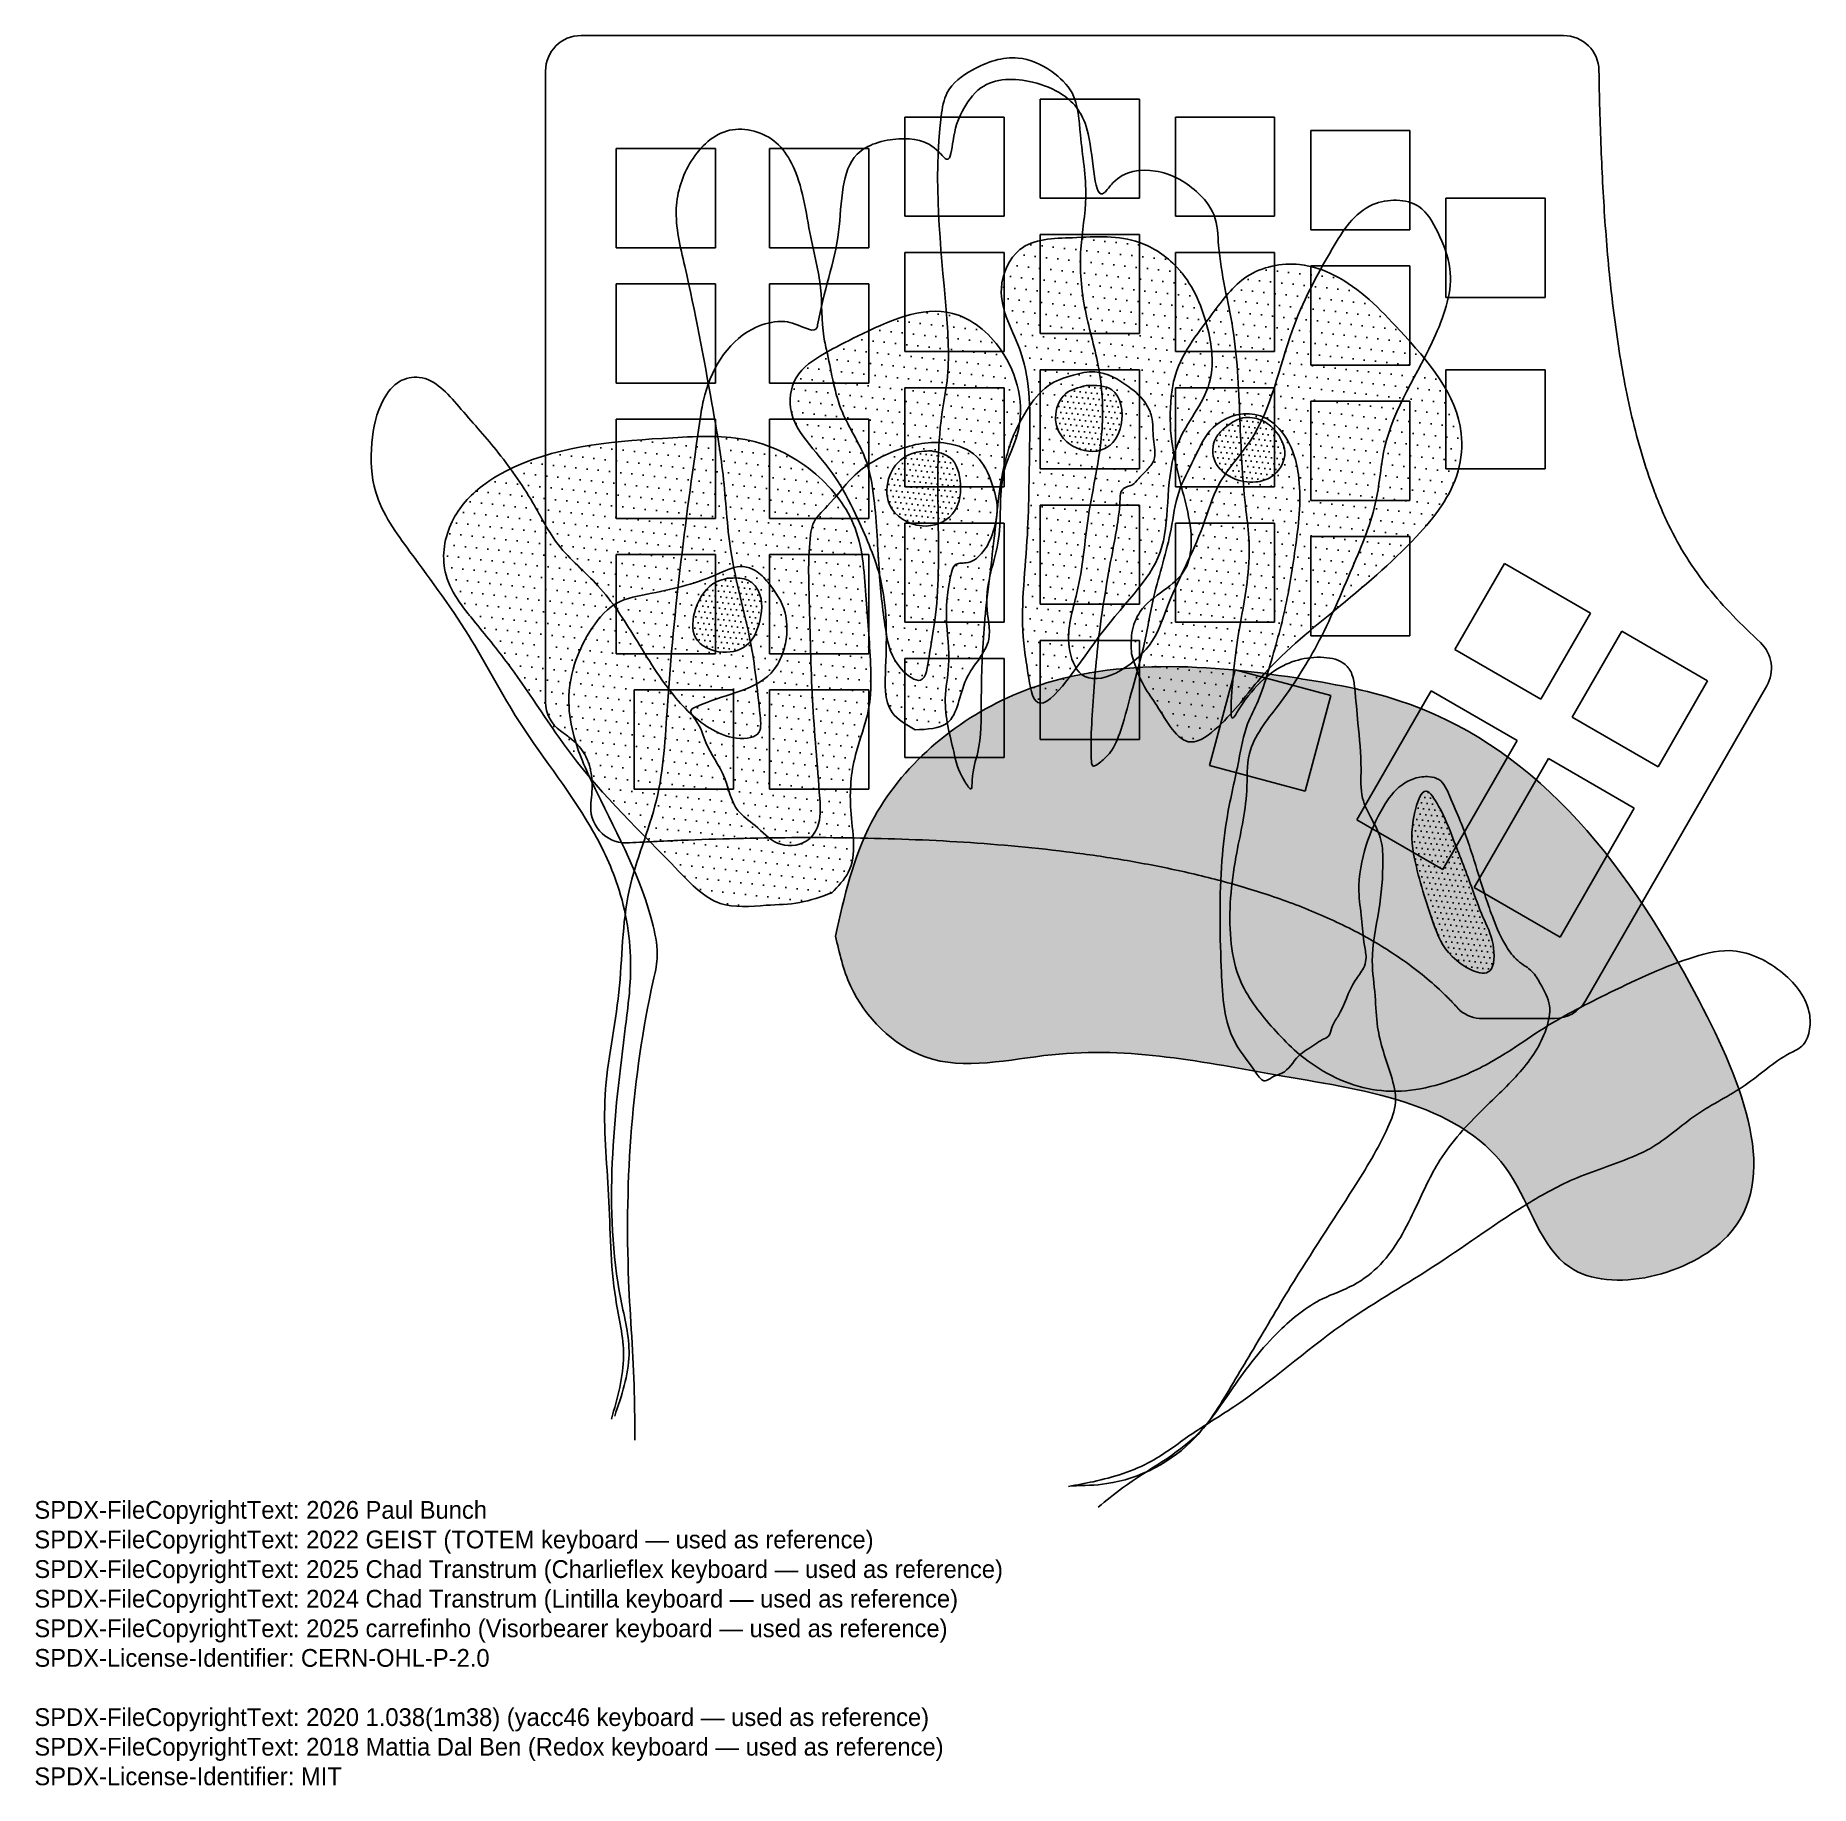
# Model space of a CAD drawing. Header units: metres. Extents: x 1 to 251, y -41 to 205.
import ezdxf

# ---------------------------------------------------------------- set-up
doc = ezdxf.new("R2010")
doc.units = ezdxf.units.M
doc.layers.add('00--Copyright', color=7, linetype='Continuous', plot=False)
for name, color, linetype in [('01--HAND-RED', 1, 'Continuous'), ('02-HAND-GRAY', 7, 'Continuous'), ('03-HAND-BLUE', 4, 'Continuous'), ('10--F-THUMB', 1, 'Continuous'), ('11--F-INDEX', 4, 'Continuous'), ('12--F-MIDDLE', 3, 'Continuous'), ('13--F-RING', 2, 'Continuous'), ('14--F-LITTLE', 6, 'Continuous'), ('25-REDOX', 7, 'Continuous')]:
    doc.layers.add(name, color=color, linetype=linetype)
pattern_1 = [(-6.1538, (-25.1229, 16.3042), (0.959352, 1.493264), [0, -1.5875])]
pattern_2 = [(-6.1538, (-25.12285, 16.30416), (0.4796762, 0.7466321), [0, -0.79375])]

msp = doc.modelspace()

# ---------------------------------------------------------------- hatches: boundary and pattern name
at = {"layer": '10--F-THUMB'}
h = msp.add_hatch(dxfattribs=at)
h.set_pattern_fill('DOTS', color=256, angle=-6.1538, style=0)
h.set_pattern_definition([(-6.1538, (-17.0059, 14.6843), (0.959352, 1.493264), [0, -1.5875])])
edge = h.paths.add_edge_path(flags=17)
edge.add_spline(control_points=[(113.83, 78.28), (114.38, 75.9), (114.92, 73.51), (115.96, 71.26), (118.01, 66.8), (121.97, 62.85), (126.45, 61.26), (131.97, 59.3), (138.28, 60.94), (144.31, 61.57), (155.35, 62.74), (165.5, 60.55), (176.84, 58.57), (188.92, 56.46), (202.34, 54.6), (208.8, 44.78), (211.68, 40.39), (213.17, 34.42), (217.18, 31.69), (223.04, 27.7), (234.27, 30.62), (239.44, 36.05), (247.03, 44.04), (241.55, 57.47), (235.45, 69.14), (224.49, 90.12), (211.55, 105.43), (193.07, 111.45), (188.54, 112.92), (183.67, 113.84), (178.73, 114.6), (165.27, 116.65), (151.22, 117.53), (138.85, 112.17), (130.56, 108.58), (123.04, 102.18), (118.91, 94.3), (116.32, 89.35), (115.08, 83.82), (113.83, 78.28)], knot_values=[0, 0, 0, 0, 7.341599, 7.341599, 7.341599, 21.827474, 21.827474, 21.827474, 39.693791, 39.693791, 39.693791, 72.359123, 72.359123, 72.359123, 107.16367, 107.16367, 107.16367, 122.711367, 122.711367, 122.711367, 145.389608, 145.389608, 145.389608, 178.717334, 178.717334, 178.717334, 238.600842, 238.600842, 238.600842, 253.283955, 253.283955, 253.283955, 293.234221, 293.234221, 293.234221, 320.01103, 320.01103, 320.01103, 336.817399, 336.817399, 336.817399, 336.817399], degree=3, periodic=1)
h = msp.add_hatch(dxfattribs=at)
h.set_pattern_fill('DOTS', color=256, scale=0.5, angle=-6.1538, style=0)
h.set_pattern_definition(pattern_2)
edge = h.paths.add_edge_path(flags=17)
edge.add_spline(control_points=[(200.76, 92.06), (200.24, 93.44), (199.72, 94.82), (198.76, 96.57), (198.22, 97.55), (197.55, 98.65), (196.97, 98.67), (196.24, 98.71), (195.68, 96.98), (195.36, 95.52), (194.78, 92.88), (194.98, 91.09), (195.38, 89.14), (195.98, 86.23), (197.02, 82.94), (198.05, 80.01), (198.62, 78.37), (199.19, 76.84), (200.69, 75.39), (202.27, 73.85), (204.9, 72.41), (205.96, 73.37), (206.67, 74.01), (206.68, 75.71), (206.42, 77.1), (206.14, 78.61), (205.54, 79.74), (205.01, 80.95), (204.42, 82.31), (203.91, 83.78), (203.38, 85.23), (202.54, 87.55), (201.65, 89.81), (200.76, 92.06)], knot_values=[0, 0, 0, 0, 4.923101, 4.923101, 4.923101, 7.690764, 7.690764, 7.690764, 11.237068, 11.237068, 11.237068, 17.615048, 17.615048, 17.615048, 27.126081, 27.126081, 27.126081, 32.448691, 32.448691, 32.448691, 38.093582, 38.093582, 38.093582, 41.849817, 41.849817, 41.849817, 45.956082, 45.956082, 45.956082, 50.534162, 50.534162, 50.534162, 57.85292, 57.85292, 57.85292, 57.85292], degree=3, periodic=1)
at = {"layer": '11--F-INDEX'}
h = msp.add_hatch(dxfattribs=at)
h.set_pattern_fill('DOTS', color=256, angle=-6.1538, style=0)
h.set_pattern_definition(pattern_1)
edge = h.paths.add_edge_path(flags=17)
edge.add_spline(control_points=[(155.51, 117.99), (156.03, 116.37), (156.55, 114.76), (157.33, 113.37), (157.84, 112.48), (158.45, 111.68), (159.07, 110.72), (160.46, 108.59), (161.92, 105.66), (163.87, 105.59), (165.09, 105.55), (166.51, 106.64), (167.71, 107.74), (170.17, 110.01), (171.75, 112.35), (173.64, 114.54), (176.63, 118), (180.42, 121.09), (184.12, 124.12), (188.15, 127.43), (192.06, 130.67), (195.64, 134.5), (198.17, 137.21), (200.53, 140.22), (201.51, 143.75), (201.98, 145.45), (202.13, 147.27), (201.94, 149.01), (201.34, 154.56), (197.28, 159.2), (193.3, 163.51), (190.47, 166.58), (187.67, 169.48), (184.12, 171.27), (182.59, 172.05), (180.92, 172.62), (179.18, 172.8), (176.61, 173.06), (173.87, 172.48), (171.77, 171.11), (169.78, 169.82), (168.36, 167.83), (166.89, 165.86), (164.7, 162.93), (162.4, 160.05), (161.52, 156.64), (161.32, 155.85), (161.19, 155.04), (161.11, 154.23), (160.88, 152.11), (160.92, 149.98), (161.19, 147.88), (161.61, 144.72), (162.58, 141.65), (163.29, 138.54), (163.67, 136.89), (163.98, 135.24), (163.93, 133.52), (163.89, 132.27), (163.66, 130.99), (163.09, 129.95), (161.73, 127.47), (158.43, 126.33), (156.75, 123.94), (156.14, 123.06), (155.74, 122.02), (155.58, 120.96), (155.42, 119.98), (155.47, 118.98), (155.51, 117.99)], knot_values=[0, 0, 0, 0, 4.964382, 4.964382, 4.964382, 8.133719, 8.133719, 8.133719, 15.157494, 15.157494, 15.157494, 19.556113, 19.556113, 19.556113, 28.582242, 28.582242, 28.582242, 42.774404, 42.774404, 42.774404, 58.282816, 58.282816, 58.282816, 69.231551, 69.231551, 69.231551, 74.513073, 74.513073, 74.513073, 91.394869, 91.394869, 91.394869, 103.416733, 103.416733, 103.416733, 108.590848, 108.590848, 108.590848, 116.190102, 116.190102, 116.190102, 123.357532, 123.357532, 123.357532, 134.028238, 134.028238, 134.028238, 136.472575, 136.472575, 136.472575, 142.821738, 142.821738, 142.821738, 152.394495, 152.394495, 152.394495, 157.455567, 157.455567, 157.455567, 161.118067, 161.118067, 161.118067, 169.85626, 169.85626, 169.85626, 173.059455, 173.059455, 173.059455, 176.030748, 176.030748, 176.030748, 176.030748], degree=3, periodic=1)
h = msp.add_hatch(dxfattribs=at)
h.set_pattern_fill('DOTS', color=256, scale=0.5, angle=-6.1538, style=0)
h.set_pattern_definition(pattern_2)
edge = h.paths.add_edge_path(flags=17)
edge.add_spline(control_points=[(168.87, 150.01), (168.29, 149.51), (167.72, 149.01), (167.37, 148.35), (166.86, 147.38), (166.83, 146.06), (167.29, 145.03), (167.75, 144), (168.7, 143.24), (169.74, 142.77), (170.77, 142.29), (171.9, 142.08), (173, 142.19), (173.79, 142.27), (174.56, 142.5), (175.23, 142.95), (176.22, 143.61), (176.97, 144.75), (177.09, 145.91), (177.22, 147.22), (176.54, 148.57), (175.61, 149.57), (175.01, 150.22), (174.31, 150.72), (173.5, 151.01), (172.67, 151.31), (171.73, 151.38), (170.9, 151.14), (170.16, 150.93), (169.51, 150.47), (168.87, 150.01)], knot_values=[0, 0, 0, 0, 2.232401, 2.232401, 2.232401, 5.553894, 5.553894, 5.553894, 8.888778, 8.888778, 8.888778, 12.19969, 12.19969, 12.19969, 14.553544, 14.553544, 14.553544, 18.045635, 18.045635, 18.045635, 21.996093, 21.996093, 21.996093, 24.550372, 24.550372, 24.550372, 27.156831, 27.156831, 27.156831, 29.481918, 29.481918, 29.481918, 29.481918], degree=3, periodic=1)
at = {"layer": '12--F-MIDDLE'}
h = msp.add_hatch(dxfattribs=at)
h.set_pattern_fill('DOTS', color=256, angle=-6.1538, style=0)
h.set_pattern_definition(pattern_1)
edge = h.paths.add_edge_path(flags=17)
edge.add_spline(control_points=[(140.83, 116.01), (141.11, 114.09), (141.39, 112.17), (141.99, 111.42), (143.6, 109.42), (147.51, 115.88), (150.93, 120.42), (155.1, 125.97), (158.55, 128.69), (159.8, 133.11), (160.99, 137.32), (160.19, 143.07), (162.07, 147.68), (163.29, 150.65), (165.61, 153.14), (166.47, 156.1), (167.2, 158.63), (166.85, 161.5), (166.14, 164.2), (165.33, 167.29), (164.02, 170.17), (161.88, 172.44), (160.43, 173.97), (158.59, 175.23), (156.64, 175.92), (153.71, 176.96), (150.55, 176.71), (147.21, 176.58), (144.52, 176.47), (141.72, 176.44), (139.8, 174.9), (138.28, 173.67), (137.32, 171.5), (137.19, 169.47), (136.99, 166.28), (138.87, 163.42), (139.93, 160.41), (141.38, 156.24), (141.24, 151.77), (141.17, 147.37), (141.09, 142.84), (141.09, 138.39), (140.8, 133.9), (140.5, 129.1), (139.88, 124.27), (140.35, 119.5), (140.47, 118.33), (140.65, 117.17), (140.83, 116.01)], knot_values=[0, 0, 0, 0, 4.739068, 4.739068, 4.739068, 17.429639, 17.429639, 17.429639, 32.902831, 32.902831, 32.902831, 47.655225, 47.655225, 47.655225, 57.153866, 57.153866, 57.153866, 65.257868, 65.257868, 65.257868, 74.529979, 74.529979, 74.529979, 80.827746, 80.827746, 80.827746, 90.28053, 90.28053, 90.28053, 97.873978, 97.873978, 97.873978, 103.892208, 103.892208, 103.892208, 113.358866, 113.358866, 113.358866, 126.459234, 126.459234, 126.459234, 139.93279, 139.93279, 139.93279, 154.341789, 154.341789, 154.341789, 157.85906, 157.85906, 157.85906, 157.85906], degree=3, periodic=1)
h = msp.add_hatch(dxfattribs=at)
h.set_pattern_fill('DOTS', color=256, scale=0.5, angle=-6.1538, style=0)
h.set_pattern_definition(pattern_2)
edge = h.paths.add_edge_path(flags=17)
edge.add_spline(control_points=[(149.11, 155.76), (148.05, 155.51), (146.99, 155.25), (146.22, 154.58), (145.32, 153.81), (144.81, 152.48), (144.82, 151.23), (144.83, 150.47), (145.02, 149.74), (145.38, 149.11), (145.81, 148.33), (146.47, 147.7), (147.27, 147.24), (148.62, 146.49), (150.36, 146.24), (151.67, 146.84), (152.89, 147.4), (153.72, 148.71), (154.04, 150.22), (154.42, 152.1), (154.02, 154.28), (152.75, 155.18), (151.83, 155.82), (150.47, 155.79), (149.11, 155.76)], knot_values=[0, 0, 0, 0, 3.123639, 3.123639, 3.123639, 6.754427, 6.754427, 6.754427, 8.950589, 8.950589, 8.950589, 11.609557, 11.609557, 11.609557, 16.020596, 16.020596, 16.020596, 20.155245, 20.155245, 20.155245, 25.271409, 25.271409, 25.271409, 28.955861, 28.955861, 28.955861, 28.955861], degree=3, periodic=1)
at = {"layer": '13--F-RING'}
h = msp.add_hatch(dxfattribs=at)
h.set_pattern_fill('DOTS', color=256, angle=-6.1538, style=0)
h.set_pattern_definition(pattern_1)
edge = h.paths.add_edge_path(flags=17)
edge.add_spline(control_points=[(125.03, 107.31), (126.76, 107.37), (128.49, 107.44), (129.55, 108.26), (131.1, 109.45), (131.23, 112.23), (132.24, 114.41), (133.22, 116.51), (135.01, 118.06), (135.41, 120.03), (135.7, 121.49), (135.23, 123.18), (135.14, 124.81), (134.97, 128.04), (136.33, 131.03), (136.79, 134.18), (137.26, 137.42), (136.78, 140.84), (137.64, 143.95), (138.11, 145.66), (138.99, 147.27), (139.46, 149), (140.51, 152.87), (139.53, 157.32), (137.11, 160.8), (135.4, 163.26), (132.98, 165.23), (130.33, 165.92), (126.03, 167.04), (121.13, 164.78), (116.92, 162.71), (115.32, 161.93), (113.82, 161.18), (112.29, 160.29), (110.75, 159.4), (109.17, 158.38), (108.3, 156.87), (107.48, 155.46), (107.26, 153.61), (107.63, 151.99), (108.08, 150.05), (109.36, 148.44), (110.64, 146.88), (111.87, 145.38), (113.09, 143.93), (114.12, 142.34), (115.23, 140.66), (116.12, 138.83), (116.98, 136.97), (118.25, 134.22), (119.46, 131.41), (120.15, 128.56), (121.1, 124.62), (121.08, 120.61), (120.89, 116.16), (120.79, 113.83), (120.65, 111.39), (121.82, 109.75), (122.55, 108.73), (123.79, 108.02), (125.03, 107.31)], knot_values=[0, 0, 0, 0, 4.626797, 4.626797, 4.626797, 11.339384, 11.339384, 11.339384, 17.790293, 17.790293, 17.790293, 22.573582, 22.573582, 22.573582, 32.08705, 32.08705, 32.08705, 41.899876, 41.899876, 41.899876, 47.257968, 47.257968, 47.257968, 59.294506, 59.294506, 59.294506, 67.790431, 67.790431, 67.790431, 81.581935, 81.581935, 81.581935, 86.803885, 86.803885, 86.803885, 92.061591, 92.061591, 92.061591, 96.984782, 96.984782, 96.984782, 102.917478, 102.917478, 102.917478, 108.637147, 108.637147, 108.637147, 114.722588, 114.722588, 114.722588, 123.712856, 123.712856, 123.712856, 136.133883, 136.133883, 136.133883, 142.610411, 142.610411, 142.610411, 146.638641, 146.638641, 146.638641, 146.638641], degree=3, periodic=1)
h = msp.add_hatch(dxfattribs=at)
h.set_pattern_fill('DOTS', color=256, scale=0.5, angle=-6.1538, style=0)
h.set_pattern_definition(pattern_2)
edge = h.paths.add_edge_path(flags=17)
edge.add_spline(control_points=[(127.34, 146.57), (126.41, 146.53), (125.49, 146.49), (124.62, 146.2), (124.03, 146), (123.46, 145.67), (122.98, 145.25), (122.31, 144.68), (121.81, 143.94), (121.48, 143.11), (120.97, 141.81), (120.9, 140.29), (121.45, 139.04), (122.19, 137.35), (124.08, 136.13), (126.02, 136), (127.64, 135.89), (129.31, 136.52), (130.28, 137.65), (131.21, 138.73), (131.51, 140.26), (131.43, 141.84), (131.36, 143.33), (130.95, 144.85), (129.94, 145.64), (129.26, 146.17), (128.3, 146.37), (127.34, 146.57)], knot_values=[0, 0, 0, 0, 2.73792, 2.73792, 2.73792, 4.638552, 4.638552, 4.638552, 7.249852, 7.249852, 7.249852, 11.322383, 11.322383, 11.322383, 16.813388, 16.813388, 16.813388, 21.383708, 21.383708, 21.383708, 25.730194, 25.730194, 25.730194, 29.804756, 29.804756, 29.804756, 32.573625, 32.573625, 32.573625, 32.573625], degree=3, periodic=1)
at = {"layer": '14--F-LITTLE'}
h = msp.add_hatch(dxfattribs=at)
h.set_pattern_fill('DOTS', color=256, angle=-6.1538, style=0)
h.set_pattern_definition(pattern_1)
edge = h.paths.add_edge_path(flags=17)
edge.add_spline(control_points=[(113.3, 84.35), (114.2, 85.27), (115.1, 86.18), (115.64, 87.24), (116.92, 89.71), (116.21, 92.94), (115.99, 95.98), (115.8, 98.69), (116.01, 101.26), (116.65, 103.76), (117.21, 105.93), (118.09, 108.05), (118.5, 110.25), (118.84, 112.1), (118.85, 114.01), (118.79, 115.89), (118.68, 119.16), (118.37, 122.36), (118.15, 125.64), (117.91, 129.04), (117.77, 132.53), (116.59, 135.67), (115.49, 138.58), (113.5, 141.2), (111.08, 143.28), (108.38, 145.61), (105.15, 147.27), (101.77, 148.03), (98.27, 148.82), (94.61, 148.63), (90.93, 148.42), (83.22, 147.97), (75.43, 147.43), (68.55, 144.27), (67, 143.55), (65.49, 142.71), (64.12, 141.66), (62.36, 140.32), (60.84, 138.64), (59.85, 136.62), (58.79, 134.44), (58.37, 131.86), (58.87, 129.56), (59.46, 126.87), (61.34, 124.58), (63.14, 122.37), (64.83, 120.29), (66.47, 118.29), (68.02, 116.19), (70.98, 112.16), (73.64, 107.77), (76.66, 103.81), (81.11, 97.96), (86.34, 93.03), (91.73, 87.43), (93.53, 85.56), (95.34, 83.62), (97.6, 82.87), (99.57, 82.21), (101.87, 82.47), (104.09, 82.6), (105.71, 82.69), (107.28, 82.71), (108.81, 83), (110.33, 83.28), (111.81, 83.81), (113.3, 84.35)], knot_values=[0, 0, 0, 0, 3.719182, 3.719182, 3.719182, 12.470269, 12.470269, 12.470269, 20.279071, 20.279071, 20.279071, 27.026741, 27.026741, 27.026741, 32.676467, 32.676467, 32.676467, 42.440478, 42.440478, 42.440478, 52.595316, 52.595316, 52.595316, 61.992264, 61.992264, 61.992264, 72.440683, 72.440683, 72.440683, 83.284123, 83.284123, 83.284123, 106.049544, 106.049544, 106.049544, 111.18846, 111.18846, 111.18846, 117.790237, 117.790237, 117.790237, 124.917015, 124.917015, 124.917015, 133.279444, 133.279444, 133.279444, 141.155963, 141.155963, 141.155963, 156.255034, 156.255034, 156.255034, 178.508143, 178.508143, 178.508143, 185.946999, 185.946999, 185.946999, 192.441887, 192.441887, 192.441887, 197.178849, 197.178849, 197.178849, 201.86754, 201.86754, 201.86754, 201.86754], degree=3, periodic=1)
h = msp.add_hatch(dxfattribs=at)
h.set_pattern_fill('DOTS', color=256, scale=0.5, angle=-6.1538, style=0)
h.set_pattern_definition(pattern_2)
edge = h.paths.add_edge_path(flags=17)
edge.add_spline(control_points=[(98.61, 128.63), (98.08, 128.5), (97.54, 128.37), (97.06, 128.14), (95.63, 127.47), (94.68, 125.97), (94.14, 124.31), (93.68, 122.92), (93.51, 121.41), (94.12, 120.29), (94.79, 119.07), (96.39, 118.3), (97.96, 118.22), (99.35, 118.14), (100.72, 118.6), (101.62, 119.48), (102.35, 120.2), (102.77, 121.19), (103.07, 122.23), (103.51, 123.78), (103.67, 125.45), (102.98, 126.84), (102.72, 127.36), (102.35, 127.83), (101.87, 128.15), (101.5, 128.39), (101.07, 128.53), (100.63, 128.61), (99.97, 128.73), (99.29, 128.68), (98.61, 128.63)], knot_values=[0, 0, 0, 0, 1.6316, 1.6316, 1.6316, 6.451152, 6.451152, 6.451152, 10.467811, 10.467811, 10.467811, 14.830352, 14.830352, 14.830352, 18.702908, 18.702908, 18.702908, 21.806789, 21.806789, 21.806789, 26.418488, 26.418488, 26.418488, 28.132694, 28.132694, 28.132694, 29.452027, 29.452027, 29.452027, 31.471535, 31.471535, 31.471535, 31.471535], degree=3, periodic=1)

# ---------------------------------------------------------------- linework, layer by layer
at = {"layer": '01--HAND-RED'}
msp.add_spline([(82.74, 10.7), (84.76, 19.36), (83.61, 27.14), (84.28, 65.66), (84.99, 73.9), (83.14, 85.44), (79.34, 93.64), (68.75, 109.32), (62.65, 119.82), (53.91, 132.38), (49.1, 140.75), (48.54, 147.69), (50.2, 153.81), (52.46, 156.34), (55.21, 156.91), (60.8, 152.81), (66.03, 146.7), (71.21, 139.27), (74.83, 133.33), (80.38, 127.59), (85.6, 120.28), (91.37, 111.77), (97.44, 106.85), (101.45, 106.15), (102.86, 106.69), (103.22, 109.3), (101.84, 119.78), (99.09, 132.51), (98, 143.18), (96.43, 153.22), (92.6, 172.59), (91.42, 180.74), (93.53, 187.36), (98.92, 191.7), (105.49, 189.95), (107.63, 187.09), (110.36, 176.65), (111.73, 169.54), (112.2, 162.63), (112.69, 160.25), (114.8, 152.02), (117.98, 145.6), (119.25, 139.88), (120.01, 129.37), (120.95, 121.04), (123.1, 115.87), (125.81, 114.3), (127.02, 117.61), (127.83, 122.67), (128.3, 136.63), (128.83, 151.74), (129.54, 156.43), (129.41, 166.43), (128.72, 193.66), (129.58, 197.02), (133.1, 200.18), (139.56, 201.87), (144.29, 199.96), (147.14, 196.95), (148.32, 191.06), (149.08, 182.31), (148.38, 174.99), (149.02, 166.32), (150.94, 158), (151.33, 149.19), (149.46, 137.42), (147.83, 126.59), (146.74, 118.93), (148.49, 115.1), (158.03, 119.23), (160.43, 124.29), (165.6, 136.08), (167.83, 141.83), (172.22, 147.96), (178.14, 163.49), (183.79, 175.03), (189.52, 181.24), (195.97, 180.95), (198.64, 177.35), (200.35, 172.2), (198.33, 162.9), (191.16, 147.02), (189.98, 139.74), (186.62, 130.16), (181.61, 119.21), (176.2, 110.78), (172.13, 103.98), (171.74, 98.73), (170.22, 89.4), (169.5, 77.84), (170.57, 72.67), (174.86, 65.98), (180.82, 60.36), (190.7, 56.51), (201.59, 58.36), (208.15, 61.74), (213.05, 64.98), (222.25, 70), (233.98, 75.09), (239.72, 76.22), (246.89, 73.32), (250.91, 67.66), (251, 65.18), (250.1, 62.98), (248.22, 61.77), (241.92, 57.28), (235.08, 53.12), (228.48, 48.34), (225.96, 47.15), (217.79, 44.05), (210.74, 40.25), (197.73, 31.55), (185.14, 23.52), (169.92, 12.01), (163.75, 8), (158.32, 4.36), (150.12, 1.47), (146.65, 0.8)], degree=3, dxfattribs=at)
at = {"layer": '02-HAND-GRAY'}
msp.add_spline([(82.27, 10.26), (83.99, 19.2), (82.89, 27.19), (81.88, 41.79), (81.4, 55.87), (83.33, 70.36), (84.78, 84.69), (88.62, 97.39), (90.17, 110.71), (94.78, 151.04), (95.25, 153.73), (102.13, 163.71), (105.7, 164.78), (108.58, 164.26), (111.22, 163.89), (111.32, 164.3), (114.27, 177.4), (114.93, 183.76), (116.88, 188.34), (119.45, 189.86), (122.77, 190.48), (128.37, 188.67), (129.54, 187.61), (130.39, 190.23), (131.66, 194.32), (134.32, 197.67), (141.59, 198.48), (145.79, 196.71), (149.4, 191.22), (151.71, 182.93), (152.9, 184.31), (158.88, 185.96), (164.65, 183.09), (167.14, 179.73), (167.78, 175.47), (169.79, 163.67), (170.81, 150.19), (171.63, 138.2), (172.08, 133.78), (171.78, 128.09), (169.57, 111.19), (169.77, 108.96), (170.59, 110.1), (172.01, 112.15), (175.7, 115.65), (182.58, 117.49), (185.59, 116.51), (186.56, 115.11), (186.94, 113.18), (187.4, 108.22), (187.84, 101.8), (188.06, 97.69), (189.35, 94.71), (190.54, 92.15), (190.91, 88.97), (190.34, 81.87), (189.42, 74.74), (189.82, 69.83), (190.17, 65.45), (192.06, 58.63), (192.7, 54.89), (191.62, 51.36), (186.78, 42.79), (177.91, 28.92), (172.33, 19.55), (169.87, 15.43), (164.5, 7.69), (152.02, 1.19), (147.14, 0.89)], degree=3, dxfattribs=at)
at = {"layer": '03-HAND-BLUE'}
msp.add_spline([(85.57, 7.33), (85.5, 14.08), (84.71, 29.74), (85.12, 51.34), (88.18, 71.98), (88.72, 75.12), (88.16, 79.7), (80.21, 98.54), (77.21, 105.69), (76.31, 110.54), (77.1, 116.55), (79.1, 120.9), (82.85, 125.02), (87.98, 126.53), (97.49, 129.34), (100.84, 130.29), (102.53, 129.71), (104.34, 128.05), (106.73, 123.78), (106.93, 120.35), (106.36, 118), (104.77, 115.29), (99.82, 112.56), (94.21, 110.55), (93.49, 110.09), (94.14, 108.69), (95.6, 105.52), (98.2, 100.54), (100.1, 95.94), (102.5, 93.83), (105.66, 91.37), (109.7, 91.63), (111.29, 93.6), (111.62, 97.64), (110.59, 111.56), (110.15, 125.43), (110.32, 134.73), (110.65, 136.24), (112.68, 138.77), (116.27, 142.89), (122.53, 146.68), (129.55, 147.63), (133.69, 145.79), (135.86, 141.99), (136.61, 138.44), (135.89, 134.75), (134.4, 132.11), (132.23, 130.8), (131.35, 130.76), (130.69, 130.51), (130.18, 129.45), (129.45, 123.18), (129.77, 116.31), (129.29, 111.71), (130.48, 104.23), (132.03, 100.04), (132.92, 98.99), (133.09, 100.18), (133.87, 104.14), (134.36, 111.31), (134.81, 122.21), (136.18, 134.3), (137.65, 144.73), (138.5, 147.66), (140.78, 152.31), (143.79, 155.73), (147.3, 157.24), (150.35, 157.68), (155.13, 155.59), (157.57, 153.15), (158.34, 151.41), (158.6, 148.25), (158.64, 145.23), (157.69, 143.87), (156.57, 142.7), (155.54, 141.76), (154.41, 141.26), (154.24, 141.1), (153.92, 139.84), (152.87, 132.54), (150.84, 119.72), (149.95, 108.73), (149.85, 103.25), (150.07, 102.23), (151.35, 102.94), (152.53, 104.11), (154, 107.25), (155.68, 113.22), (157.19, 118.91), (158.67, 126.06), (161.09, 135.55), (162.16, 140.73), (164.31, 145.42), (167, 149.84), (170.91, 151.72), (174.03, 151.36), (175.95, 150.06), (178.19, 146.56), (179.01, 143.23), (179.18, 138.35), (178.65, 133.36), (177.1, 124.18), (174.72, 115.42), (173.33, 111.39), (171.87, 108.16), (170.62, 102.99), (169.01, 95.18), (168.25, 88.87), (168.14, 73.95), (169.81, 63.88), (173.08, 58.99), (174.3, 57.88), (175.34, 58.41), (176.7, 58.97), (179.07, 61.39), (181.34, 63.02), (182.39, 63.69), (183.26, 64.2), (183.73, 65.42), (184.56, 66.92), (187.03, 72.04), (188.18, 73.76), (188.53, 74.96), (188.31, 76.96), (187.9, 80.75), (187.54, 84.58), (188.58, 91.07), (190.98, 96.44), (193.56, 99.53), (195.35, 100.45), (197.47, 100.7), (198.78, 100.31), (200.33, 97.92), (201.81, 94.44), (203.99, 88.22), (205.38, 83.76), (206.47, 80.67), (208.3, 76.79), (209.92, 74.82), (211.93, 73.26), (213.07, 71.61), (214.36, 68.48), (213.9, 65.19), (210.24, 59.16), (204.98, 53.86), (198.94, 46.71), (195.57, 40.12), (190.57, 32.06), (186.76, 29.15), (182.43, 27.21), (176.35, 22.71), (169.78, 14.68), (164.92, 8.27), (154.27, 0.6), (150.84, -2.13)], degree=3, dxfattribs=at)
at = {"layer": '10--F-THUMB'}
for points in [[(113.83, 78.28), (115.96, 71.26), (126.45, 61.26), (144.31, 61.57), (176.84, 58.57), (208.8, 44.78), (217.18, 31.69), (239.44, 36.05), (235.45, 69.14), (193.07, 111.45), (178.73, 114.6), (138.85, 112.17), (118.91, 94.3), (113.83, 78.28)], [(200.76, 92.06), (203.38, 85.23), (205.01, 80.95), (206.42, 77.1), (205.96, 73.37), (200.69, 75.39), (198.05, 80.01), (195.38, 89.14), (195.36, 95.52), (196.97, 98.67), (198.76, 96.57), (200.76, 92.06)]]:
    msp.add_spline(points, degree=3, dxfattribs=at)
at = {"layer": '11--F-INDEX'}
for points in [[(155.51, 117.99), (157.33, 113.37), (159.07, 110.72), (163.87, 105.59), (167.71, 107.74), (173.64, 114.54), (184.12, 124.12), (195.64, 134.5), (201.51, 143.75), (201.94, 149.01), (193.3, 163.51), (184.12, 171.27), (179.18, 172.8), (171.77, 171.11), (166.89, 165.86), (161.52, 156.64), (161.11, 154.23), (161.19, 147.88), (163.29, 138.54), (163.93, 133.52), (163.09, 129.95), (156.75, 123.94), (155.58, 120.96), (155.51, 117.99)], [(168.87, 150.01), (167.37, 148.35), (167.29, 145.03), (169.74, 142.77), (173, 142.19), (175.23, 142.95), (177.09, 145.91), (175.61, 149.57), (173.5, 151.01), (170.9, 151.14), (168.87, 150.01)]]:
    msp.add_spline(points, degree=3, dxfattribs=at)
at = {"layer": '12--F-MIDDLE'}
for points in [[(140.83, 116.01), (141.99, 111.42), (150.93, 120.42), (159.8, 133.11), (162.07, 147.68), (166.47, 156.1), (166.14, 164.2), (161.88, 172.44), (156.64, 175.92), (147.21, 176.58), (139.8, 174.9), (137.19, 169.47), (139.93, 160.41), (141.17, 147.37), (140.8, 133.9), (140.35, 119.5), (140.83, 116.01)], [(149.11, 155.76), (146.22, 154.58), (144.82, 151.23), (145.38, 149.11), (147.27, 147.24), (151.67, 146.84), (154.04, 150.22), (152.75, 155.18), (149.11, 155.76)]]:
    msp.add_spline(points, degree=3, dxfattribs=at)
at = {"layer": '13--F-RING'}
for points in [[(125.03, 107.31), (129.55, 108.26), (132.24, 114.41), (135.41, 120.03), (135.14, 124.81), (136.79, 134.18), (137.64, 143.95), (139.46, 149), (137.11, 160.8), (130.33, 165.92), (116.92, 162.71), (112.29, 160.29), (108.3, 156.87), (107.63, 151.99), (110.64, 146.88), (114.12, 142.34), (116.98, 136.97), (120.15, 128.56), (120.89, 116.16), (121.82, 109.75), (125.03, 107.31)], [(127.34, 146.57), (124.62, 146.2), (122.98, 145.25), (121.48, 143.11), (121.45, 139.04), (126.02, 136), (130.28, 137.65), (131.43, 141.84), (129.94, 145.64), (127.34, 146.57)]]:
    msp.add_spline(points, degree=3, dxfattribs=at)
at = {"layer": '14--F-LITTLE'}
for points in [[(113.3, 84.35), (115.64, 87.24), (115.99, 95.98), (116.65, 103.76), (118.5, 110.25), (118.79, 115.89), (118.15, 125.64), (116.59, 135.67), (111.08, 143.28), (101.77, 148.03), (90.93, 148.42), (68.55, 144.27), (64.12, 141.66), (59.85, 136.62), (58.87, 129.56), (63.14, 122.37), (68.02, 116.19), (76.66, 103.81), (91.73, 87.43), (97.6, 82.87), (104.09, 82.6), (108.81, 83), (113.3, 84.35)], [(98.61, 128.63), (97.06, 128.14), (94.14, 124.31), (94.12, 120.29), (97.96, 118.22), (101.62, 119.48), (103.07, 122.23), (102.98, 126.84), (101.87, 128.15), (100.63, 128.61), (98.61, 128.63)]]:
    msp.add_spline(points, degree=3, dxfattribs=at)
at = {"layer": '25-REDOX', "linetype": 'Continuous'}
for p, q in [((78.01, 205.04, 4.45), (216.34, 205.04, 4.45)), ((73.01, 111.22, 4.45), (73.01, 200.04, 4.45)), ((156.62, 196.1, 4.45), (142.65, 196.1, 4.45)), ((142.65, 196.1, 4.45), (142.65, 182.13, 4.45)), ((156.62, 182.13, 4.45), (156.62, 196.1, 4.45)), ((137.57, 193.56, 4.45), (123.6, 193.56, 4.45)), ((123.6, 193.56, 4.45), (123.6, 179.59, 4.45)), ((137.57, 179.59, 4.45), (137.57, 193.56, 4.45)), ((175.67, 193.56, 4.45), (161.7, 193.56, 4.45)), ((161.7, 193.56, 4.45), (161.7, 179.59, 4.45)), ((175.67, 179.59, 4.45), (175.67, 193.56, 4.45)), ((194.72, 191.66, 4.45), (180.75, 191.66, 4.45)), ((180.75, 191.66, 4.45), (180.75, 177.69, 4.45)), ((194.72, 177.69, 4.45), (194.72, 191.66, 4.45)), ((96.93, 189.12, 4.45), (82.96, 189.12, 4.45)), ((82.96, 189.12, 4.45), (82.96, 175.15, 4.45)), ((96.93, 175.15, 4.45), (96.93, 189.12, 4.45)), ((118.52, 189.12, 4.45), (104.55, 189.12, 4.45)), ((104.55, 189.12, 4.45), (104.55, 175.15, 4.45)), ((118.52, 175.15, 4.45), (118.52, 189.12, 4.45)), ((142.65, 182.13, 4.45), (156.62, 182.13, 4.45)), ((213.77, 182.13, 4.45), (199.8, 182.13, 4.45)), ((199.8, 182.13, 4.45), (199.8, 168.16, 4.45)), ((213.77, 168.16, 4.45), (213.77, 182.13, 4.45)), ((123.6, 179.59, 4.45), (137.57, 179.59, 4.45)), ((161.7, 179.59, 4.45), (175.67, 179.59, 4.45)), ((180.75, 177.69, 4.45), (194.72, 177.69, 4.45)), ((82.96, 175.15, 4.45), (96.93, 175.15, 4.45)), ((104.55, 175.15, 4.45), (118.52, 175.15, 4.45)), ((156.62, 177.05, 4.45), (142.65, 177.05, 4.45)), ((142.65, 177.05, 4.45), (142.65, 163.08, 4.45)), ((156.62, 163.08, 4.45), (156.62, 177.05, 4.45)), ((137.57, 174.51, 4.45), (123.6, 174.51, 4.45)), ((123.6, 174.51, 4.45), (123.6, 160.54, 4.45)), ((137.57, 160.54, 4.45), (137.57, 174.51, 4.45)), ((175.67, 174.51, 4.45), (161.7, 174.51, 4.45)), ((161.7, 174.51, 4.45), (161.7, 160.54, 4.45)), ((175.67, 160.54, 4.45), (175.67, 174.51, 4.45)), ((194.72, 172.61, 4.45), (180.75, 172.61, 4.45)), ((180.75, 172.61, 4.45), (180.75, 158.64, 4.45)), ((194.72, 158.64, 4.45), (194.72, 172.61, 4.45)), ((96.93, 170.07, 4.45), (82.96, 170.07, 4.45)), ((82.96, 170.07, 4.45), (82.96, 156.1, 4.45)), ((96.93, 156.1, 4.45), (96.93, 170.07, 4.45)), ((118.52, 170.07, 4.45), (104.55, 170.07, 4.45)), ((104.55, 170.07, 4.45), (104.55, 156.1, 4.45)), ((118.52, 156.1, 4.45), (118.52, 170.07, 4.45)), ((199.8, 168.16, 4.45), (213.77, 168.16, 4.45)), ((142.65, 163.08, 4.45), (156.62, 163.08, 4.45)), ((123.6, 160.54, 4.45), (137.57, 160.54, 4.45)), ((161.7, 160.54, 4.45), (175.67, 160.54, 4.45)), ((156.62, 158, 4.45), (142.65, 158, 4.45)), ((142.65, 158, 4.45), (142.65, 144.03, 4.45)), ((156.62, 144.03, 4.45), (156.62, 158, 4.45)), ((180.75, 158.64, 4.45), (194.72, 158.64, 4.45)), ((199.8, 158, 4.45), (199.8, 144.03, 4.45)), ((213.77, 158, 4.45), (199.8, 158, 4.45)), ((213.77, 144.03, 4.45), (213.77, 158, 4.45)), ((82.96, 156.1, 4.45), (96.93, 156.1, 4.45)), ((104.55, 156.1, 4.45), (118.52, 156.1, 4.45)), ((137.57, 155.46, 4.45), (123.6, 155.46, 4.45)), ((123.6, 155.46, 4.45), (123.6, 141.49, 4.45)), ((137.57, 141.49, 4.45), (137.57, 155.46, 4.45)), ((175.67, 155.46, 4.45), (161.7, 155.46, 4.45)), ((161.7, 155.46, 4.45), (161.7, 141.49, 4.45)), ((175.67, 141.49, 4.45), (175.67, 155.46, 4.45)), ((194.72, 153.56, 4.45), (180.75, 153.56, 4.45)), ((180.75, 153.56, 4.45), (180.75, 139.59, 4.45)), ((194.72, 139.59, 4.45), (194.72, 153.56, 4.45)), ((96.93, 151.02, 4.45), (82.96, 151.02, 4.45)), ((82.96, 151.02, 4.45), (82.96, 137.05, 4.45)), ((96.93, 137.05, 4.45), (96.93, 151.02, 4.45)), ((118.52, 151.02, 4.45), (104.55, 151.02, 4.45)), ((104.55, 151.02, 4.45), (104.55, 137.05, 4.45)), ((118.52, 137.05, 4.45), (118.52, 151.02, 4.45)), ((142.65, 144.03, 4.45), (156.62, 144.03, 4.45)), ((199.8, 144.03, 4.45), (213.77, 144.03, 4.45)), ((123.6, 141.49, 4.45), (137.57, 141.49, 4.45)), ((161.7, 141.49, 4.45), (175.67, 141.49, 4.45)), ((156.62, 138.95, 4.45), (142.65, 138.95, 4.45)), ((142.65, 138.95, 4.45), (142.65, 124.98, 4.45)), ((156.62, 124.98, 4.45), (156.62, 138.95, 4.45)), ((180.75, 139.59, 4.45), (194.72, 139.59, 4.45)), ((82.96, 137.05, 4.45), (96.93, 137.05, 4.45)), ((104.55, 137.05, 4.45), (118.52, 137.05, 4.45)), ((137.57, 136.41, 4.45), (123.6, 136.41, 4.45)), ((123.6, 136.41, 4.45), (123.6, 122.44, 4.45)), ((137.57, 122.44, 4.45), (137.57, 136.41, 4.45)), ((175.67, 136.41, 4.45), (161.7, 136.41, 4.45)), ((161.7, 136.41, 4.45), (161.7, 122.44, 4.45)), ((175.67, 122.44, 4.45), (175.67, 136.41, 4.45)), ((194.72, 134.51, 4.45), (180.75, 134.51, 4.45)), ((180.75, 134.51, 4.45), (180.75, 120.54, 4.45)), ((194.72, 120.54, 4.45), (194.72, 134.51, 4.45)), ((96.93, 131.97, 4.45), (82.96, 131.97, 4.45)), ((82.96, 131.97, 4.45), (82.96, 118, 4.45)), ((96.93, 118, 4.45), (96.93, 131.97, 4.45)), ((118.52, 131.97, 4.45), (104.55, 131.97, 4.45)), ((104.55, 131.97, 4.45), (104.55, 118, 4.45)), ((118.52, 118, 4.45), (118.52, 131.97, 4.45)), ((208.04, 130.72, 4.45), (201.05, 118.62, 4.45)), ((220.13, 123.73, 4.45), (208.04, 130.72, 4.45)), ((142.65, 124.98, 4.45), (156.62, 124.98, 4.45)), ((213.15, 111.63, 4.45), (220.13, 123.73, 4.45)), ((123.6, 122.44, 4.45), (137.57, 122.44, 4.45)), ((161.7, 122.44, 4.45), (175.67, 122.44, 4.45)), ((180.75, 120.54, 4.45), (194.72, 120.54, 4.45)), ((224.54, 121.19, 4.45), (217.56, 109.09, 4.45)), ((236.64, 114.2, 4.45), (224.54, 121.19, 4.45)), ((82.96, 118, 4.45), (96.93, 118, 4.45)), ((104.55, 118, 4.45), (118.52, 118, 4.45)), ((156.62, 119.9, 4.45), (142.65, 119.9, 4.45)), ((142.65, 119.9, 4.45), (142.65, 105.93, 4.45)), ((156.62, 105.93, 4.45), (156.62, 119.9, 4.45)), ((201.05, 118.62, 4.45), (213.15, 111.63, 4.45)), ((137.57, 117.36, 4.45), (123.6, 117.36, 4.45)), ((123.6, 117.36, 4.45), (123.6, 103.39, 4.45)), ((137.57, 103.39, 4.45), (137.57, 117.36, 4.45)), ((170.09, 115.76, 4.45), (166.48, 102.26, 4.45)), ((183.59, 112.14, 4.45), (170.09, 115.76, 4.45)), ((99.47, 112.92, 4.45), (85.5, 112.92, 4.45)), ((85.5, 112.92, 4.45), (85.5, 98.95, 4.45)), ((99.47, 98.95, 4.45), (99.47, 112.92, 4.45)), ((118.52, 112.92, 4.45), (104.55, 112.92, 4.45)), ((104.55, 112.92, 4.45), (104.55, 98.95, 4.45)), ((118.52, 98.95, 4.45), (118.52, 112.92, 4.45)), ((197.71, 112.79, 4.45), (187.25, 94.63, 4.45)), ((209.81, 105.81, 4.45), (197.71, 112.79, 4.45)), ((244.96, 113.48, 4.45), (219.43, 69.17, 4.45)), ((229.66, 102.11, 4.45), (236.64, 114.2, 4.45)), ((179.97, 98.65, 4.45), (183.59, 112.14, 4.45)), ((217.56, 109.09, 4.45), (229.66, 102.11, 4.45)), ((142.65, 105.93, 4.45), (156.62, 105.93, 4.45)), ((199.35, 87.65, 4.45), (209.81, 105.81, 4.45)), ((123.6, 103.39, 4.45), (137.57, 103.39, 4.45)), ((214.22, 103.26, 4.45), (203.76, 85.11, 4.45)), ((226.31, 96.28, 4.45), (214.22, 103.26, 4.45)), ((166.48, 102.26, 4.45), (179.97, 98.65, 4.45)), ((85.5, 98.95, 4.45), (99.47, 98.95, 4.45)), ((104.55, 98.95, 4.45), (118.52, 98.95, 4.45)), ((215.86, 78.12, 4.45), (226.31, 96.28, 4.45)), ((187.25, 94.63, 4.45), (199.35, 87.65, 4.45)), ((203.76, 85.11, 4.45), (215.86, 78.12, 4.45)), ((215.09, 66.66, 4.45), (204.93, 66.66, 4.45))]:
    msp.add_line(p, q, dxfattribs=at)
for centre, start, end in [((78.01, 200.04, 4.45), 90, 180), ((216.34, 200.04, 4.45), 0.8226, 90), ((240.63, 115.97, 4.45), -29.9524, 46.3812), ((78.01, 111.22, 4.45), 180, -125.3051), ((84.36, 96.38, 4.45), 172.8184, -90.5045), ((204.93, 71.66, 4.45), -129.2282, -90), ((215.09, 71.66, 4.45), -90, -29.9524)]:
    msp.add_arc(centre, 5, start, end, dxfattribs=at)
for points, knots in [([(221.34, 200.11, 4.45), (221.4, 196.45, 4.45), (221.49, 192.8, 4.45), (221.78, 185.51, 4.45), (221.97, 181.87, 4.45), (222.5, 174.6, 4.45), (222.83, 170.98, 4.45), (223.48, 165.57, 4.45), (223.72, 163.76, 4.45), (224.25, 160.17, 4.45), (224.55, 158.39, 4.45), (225.54, 153.07, 4.45), (226.34, 149.57, 4.45), (227.86, 144.44, 4.45), (228.42, 142.75, 4.45), (229.36, 140.25, 4.45), (229.69, 139.42, 4.45), (230.39, 137.78, 4.45), (230.76, 136.96, 4.45), (231.92, 134.56, 4.45), (232.77, 133.02, 4.45), (234.62, 130.07, 4.45), (235.63, 128.66, 4.45), (237.8, 125.95, 4.45), (238.97, 124.65, 4.45), (241.45, 122.1, 4.45), (242.75, 120.86, 4.45), (244.08, 119.59, 4.45)], [0, 0, 0, 0, 0.125, 0.125, 0.25, 0.25, 0.375, 0.375, 0.4375, 0.4375, 0.5, 0.5, 0.625, 0.625, 0.6875, 0.6875, 0.71875, 0.71875, 0.75, 0.75, 0.8125, 0.8125, 0.875, 0.875, 0.9375, 0.9375, 1, 1, 1, 1]), ([(79.4, 97, 4.45), (79.47, 97.54, 4.45), (79.52, 98.07, 4.45), (79.57, 99.11, 4.45), (79.57, 99.63, 4.45), (79.51, 100.63, 4.45), (79.45, 101.11, 4.45), (79.31, 101.81, 4.45), (79.25, 102.04, 4.45), (79.12, 102.49, 4.45), (79.05, 102.71, 4.45), (78.8, 103.35, 4.45), (78.6, 103.74, 4.45), (78.11, 104.5, 4.45), (77.83, 104.86, 4.45), (77.18, 105.54, 4.45), (76.83, 105.86, 4.45), (76.03, 106.49, 4.45), (75.59, 106.8, 4.45), (75.12, 107.14, 4.45)], [0, 0, 0, 0, 0.125, 0.125, 0.25, 0.25, 0.375, 0.375, 0.4375, 0.4375, 0.5, 0.5, 0.625, 0.625, 0.75, 0.75, 0.875, 0.875, 1, 1, 1, 1]), ([(201.76, 67.79, 4.45), (201.71, 67.85, 4.45), (201.66, 67.9, 4.45), (201.56, 68.02, 4.45), (201.41, 68.19, 4.45), (201.04, 68.59, 4.45), (200.73, 68.92, 4.45), (200.08, 69.58, 4.45), (199.65, 70.01, 4.45), (198.31, 71.28, 4.45), (197.39, 72.08, 4.45), (194.51, 74.4, 4.45), (192.46, 75.82, 4.45), (189.21, 77.76, 4.45), (188.09, 78.38, 4.45), (185.82, 79.57, 4.45), (184.67, 80.12, 4.45), (181.19, 81.71, 4.45), (178.82, 82.65, 4.45), (174.01, 84.35, 4.45), (171.57, 85.1, 4.45), (166.62, 86.46, 4.45), (164.12, 87.07, 4.45), (160.33, 87.88, 4.45), (159.06, 88.13, 4.45), (156.51, 88.61, 4.45), (155.24, 88.84, 4.45), (151.42, 89.47, 4.45), (148.86, 89.83, 4.45), (141.19, 90.78, 4.45), (136.05, 91.23, 4.45), (125.76, 91.86, 4.45), (120.6, 92.03, 4.45), (110.26, 92.17, 4.45), (105.08, 92.13, 4.45), (97.3, 91.94, 4.45), (94.7, 91.85, 4.45), (90.81, 91.7, 4.45), (89.51, 91.64, 4.45), (86.92, 91.52, 4.45), (85.62, 91.45, 4.45), (84.32, 91.38, 4.45)], [0, 0, 0, 0, 0.001953, 0.001953, 0.003906, 0.007813, 0.015625, 0.015625, 0.03125, 0.03125, 0.0625, 0.0625, 0.125, 0.125, 0.15625, 0.15625, 0.1875, 0.1875, 0.25, 0.25, 0.3125, 0.3125, 0.375, 0.375, 0.40625, 0.40625, 0.4375, 0.4375, 0.5, 0.5, 0.625, 0.625, 0.75, 0.75, 0.875, 0.875, 0.9375, 0.9375, 0.96875, 0.96875, 1, 1, 1, 1])]:
    msp.add_open_spline(points, degree=3, knots=knots, dxfattribs=at)

# ---------------------------------------------------------------- texts
at = {"layer": '00--Copyright', "insert": (1.03, -1.25), "char_height": 2.5, "width": 206.8708, "attachment_point": 1}
msp.add_mtext('{SPDX-FileCopyrightText: 2026 Paul Bunch\\PSPDX-FileCopyrightText: 2022 GEIST (TOTEM keyboard — used as reference)\\PSPDX-FileCopyrightText: 2025 Chad Transtrum (Charlieflex keyboard — used as reference)\\PSPDX-FileCopyrightText: 2024 Chad Transtrum (Lintilla keyboard — used as reference)\\PSPDX-FileCopyrightText: 2025 carrefinho (Visorbearer keyboard — used as reference)\\PSPDX-License-Identifier: CERN-OHL-P-2.0\\P\\PSPDX-FileCopyrightText: 2020 1.038(1m38) (yacc46 keyboard — used as reference)\\PSPDX-FileCopyrightText: 2018 Mattia Dal Ben (Redox keyboard — used as reference)\\PSPDX-License-Identifier: MIT}', dxfattribs=at)

doc.saveas('drawing.dxf')
